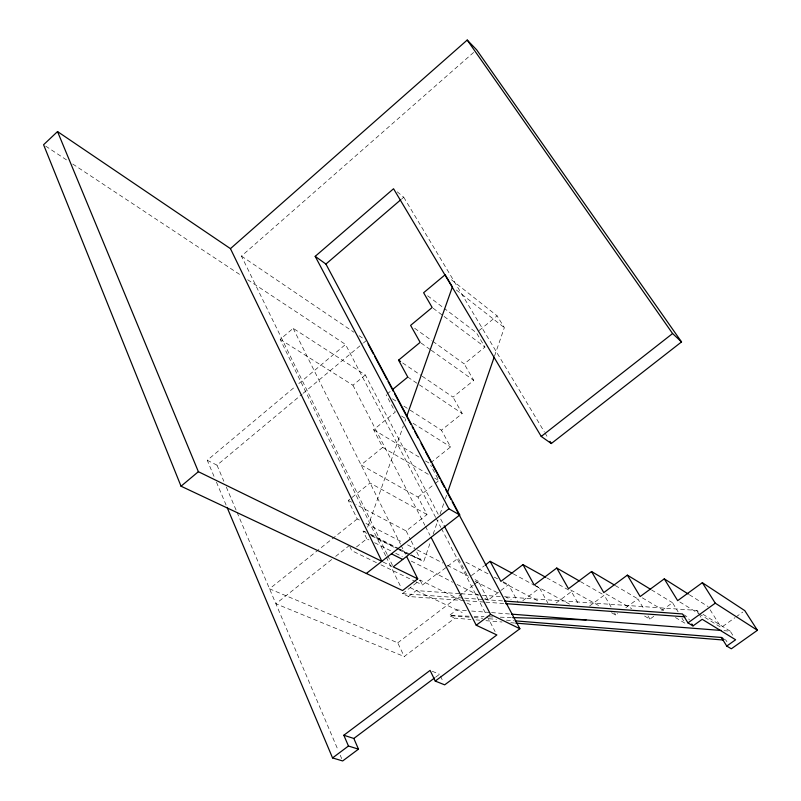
<?xml version="1.0" encoding="UTF-8"?>
<svg xmlns="http://www.w3.org/2000/svg" width="801" height="801" viewBox="0 0 801 801"><rect width="100%" height="100%" fill="white"/><g stroke="black" fill="none" stroke-linecap="round" stroke-linejoin="round"><path stroke-width="0.6" stroke-dasharray="4 3" d="M411.574 555.694L423.809 561.291L430.728 541.226M433.161 534.147L438.047 519.989M440.079 514.092L444.955 499.924M445.366 498.753L446.588 495.208M494.577 355.964L504.34 327.649L497.121 315.844L449.081 277.867M367.609 527.208L403.354 425.902M405.016 421.196L405.847 418.833M387.193 554.522L241.451 256.09L473.812 52.275M401.842 198.848L403.734 197.216L397.256 191.829M385.641 555.794L280.18 339.384L293.166 328.34L365.336 374.968L438.387 514.643M214.017 476.375L207.249 460.285L294.988 386.803M298.803 383.599L345.531 344.46L435.634 517.426M207.249 460.285L217.001 465.171L302.167 394.102M303.118 393.301L362.442 343.789M363.404 342.998L366.267 340.595M280.18 339.384L352.931 385.231L365.336 374.968M387.093 394.012L390.848 390.938M479.238 330.443L497.121 315.844M428.265 474.322L382.708 447.399L373.646 429.706L395.293 412.084L386.152 394.783M432.86 341.366L464.22 363.904L484.945 347.083L476.415 332.745L444.545 308.595M382.708 447.399L361.021 464.93L418.002 497.081L427.033 514.532L406.157 530.943L355.944 504.47M422.177 376.2L452.996 397.126L473.751 380.385L464.22 363.904M359.399 520.059L357.216 518.938L348.305 500.445L351.128 498.172M352.08 497.411L370.022 483.013L427.033 514.532M410.142 410.142L441.421 430.177L462.217 413.516L452.996 397.126M357.216 518.938L269.536 588.815L397.747 642.833L404.235 656.54L454.818 618.152L470.988 619.473M430.708 462.748L450.583 446.918L441.421 430.177M331.704 559.509L275.884 603.754L404.235 656.54M335.629 556.405L349.336 545.541M418.002 497.081L434.112 484.335M435.063 483.584L438.858 480.59L432.039 467.774M356.465 546.963L366.788 538.793L369.011 539.914M464.6 600.62L408.56 596.495L402.482 593.651L420.054 580.074L461.626 600.38M415.759 581.716L422.497 584.98L436.815 573.937L452.625 582.237M437.066 574.427L446.678 567.008M447.639 566.267L458.222 558.107L468.525 577.851M408.56 596.495L416.24 590.577L459.864 593.661M471.469 575.599L484.245 565.826M397.747 642.833L473.431 585.09M474.412 584.34L478.357 581.336L488.199 600.079L508.565 584.66L518.247 602.622M522.773 600.71L539.584 588.074L547.884 603.093M435.544 677.235L439.529 674.252L443.133 681.671M556.044 603.073L571.453 591.579L579.063 604.995M589.456 606.097L604.204 595.183L611.513 607.759M611.483 612.705L615.779 615.098L617.791 613.626M625.821 607.729L637.866 598.888L644.224 609.531M644.565 616.039L649.931 619.123L654.838 615.548M661.706 610.552L672.5 602.692L678.157 611.944M698.913 613.746L721.23 627.513L734.978 617.671M735.959 616.97L742.827 612.054M469.156 616.189L449.251 615.548L456.71 609.881L466.663 610.652M474.132 616.349L484.074 616.67M489.051 616.83L492.785 616.95M500.245 617.181L511.438 617.541M461.106 593.751L481.051 595.153M482.302 595.243L500.995 596.565M505.982 596.915L696.7 610.402L698.792 611.704M402.482 593.651L463.459 598.077M464.7 598.167L483.373 599.518M484.615 599.609L503.278 600.96M465.852 600.71L484.535 602.082M485.776 602.172L504.46 603.553M471.639 611.043L490.292 612.495M491.534 612.585L510.187 614.037M723.994 630.677L730.202 631.158L733.215 635.934M469.136 617.15L449.251 615.548L454.818 618.152M474.102 617.551L482.803 618.252M489.021 618.752L496.47 619.353M506.412 620.154L513.872 620.745M475.964 619.874L479.699 620.184M485.917 620.685L502.087 622.007M510.798 622.707L514.522 623.018M366.788 538.793L363.083 531.113L365.947 531.924M417.671 558.177L410.122 555.403M432.2 671.258L439.529 674.252M365.006 532.545L366.938 533.346M410.192 587.694L462.247 612.515M376.46 562.652L351.769 550.677L349.827 546.562M380.956 564.835L414.638 581.166M383.008 561.982L391.989 566.367M467.243 603.123L471.739 605.316M374.568 542.698L391.248 551.068M395.694 553.301L402.362 556.645M411.253 561.111L436.815 573.937M457.071 584.46L478.197 595.063M484.865 598.407L488.199 600.079M371.604 535.899L398.017 549.276M399.118 549.836L409.021 554.853M370.763 534.367L399.018 548.705M400.12 549.266L409.992 554.282M411.093 554.833L423.809 561.291M363.083 531.113L365.016 532.084M369.832 534.527L396.195 547.894M397.296 548.455L407.178 553.471M475.083 581.226L499.133 593.571M504.6 596.385L511.168 599.749M365.957 523.433L403.103 542.567M407.469 544.82L415.118 548.755M417.331 549.907L442.853 563.043M447.288 565.336L468.375 576.189M475.033 579.624L478.357 581.336M465.882 562.142L488.87 574.267M494.337 577.151L497.621 578.883M503.098 581.776L508.565 584.66M348.305 500.445L351.579 502.167M503.088 582.537L539.293 601.601M535.298 585.601L570.472 604.645M513.211 573.806L534.087 585.1M535.188 585.691L539.584 588.074M570.632 589.947L600.73 606.717M546.672 577.801L571.453 591.579M580.475 581.606L604.204 595.183M605.936 593.821L631.689 608.63M434.623 478.087L438.858 480.59M615.238 585.521L637.866 598.888M642.302 597.826L663.689 610.542M675.443 617.531L685.065 623.258L681.921 618.112M373.646 429.706L419.173 457.121M425.521 460.945L429.757 463.499L431.469 466.703M683.483 614.567L687.548 617.02L689.371 619.984M724.134 639.128L725.976 640.239L727.769 643.093M651.503 589.876L672.5 602.692M679.789 601.952L697.851 613.095M702.978 614.297L730.202 631.158M401.551 416.029L406.768 419.313M413.026 423.258L450.583 446.918M689.331 594.712L708.124 606.607M392.41 398.788L396.585 401.461M403.884 406.137L409.091 409.481M45.667 146.112L68.566 161.261M72.731 164.025L241.411 275.594M247.659 279.729L345.531 344.46M407.769 377.081L462.217 413.516M241.451 256.09L353.892 332.215M359.048 335.709L364.205 339.203M402.663 362.943L421.156 375.499M421.156 343.078L430.257 349.536M431.268 350.247L473.751 380.385M414.658 328.28L431.849 340.645M433.151 308.245L443.113 315.714M444.114 316.455L484.945 347.083M427.604 295.759L443.544 307.834M456.32 289.982L504.34 327.649M710.087 609.751L721.23 627.513M696.7 610.402L699.143 614.357M699.754 615.338L700.985 617.311M403.734 197.216L544.259 431.739M544.9 432.81L548.104 438.167M648.029 615.919L649.931 619.123M614.567 613.005L615.779 615.098M440.71 519.078L443.604 524.625M436.215 518.537L440.83 527.408M441.411 528.52L486.457 614.998M487.038 616.109L495.128 631.629M352.931 385.231L424.85 525.236M425.421 526.337L429.987 535.228M406.157 530.943L410.633 539.854M411.193 540.965L414.558 547.644M416.72 551.959L421.016 560.48M420.054 580.074L422.497 584.98M293.166 328.34L400.49 544.169M401.041 545.291L405.486 554.232M387.744 555.654L392.68 565.746M386.192 556.915L400.941 587.183M217.001 465.171L223.849 481.281M226.293 487.038L236.565 511.208M237.056 512.35L338.272 750.587M340.225 755.193L341.687 758.647M216.44 482.112L226.112 505.101"/><path stroke-width="1.2" d="M447.399 492.845L494.167 357.146M406.678 416.48L452.395 286.908L445.156 274.763L423.619 292.735L432.16 307.494L410.613 325.376L420.145 342.357L398.558 360.16L407.769 377.081L392.73 389.396M57.522 131.574L198.378 471.699L381.847 561.311L230.448 248.64L57.522 131.574L43.584 144.741L181.036 486.207L402.583 590.547L417.721 578.833L406.608 556.475M230.448 248.64L467.213 40.05L476.635 49.802L681.531 341.927L551.318 443.524L541.236 436.455L393.551 188.746L315.194 256.35L448.89 508.795L459.744 514.973L393.221 566.868L417.721 578.833M315.194 256.35L325.917 264.06L400.89 199.659M181.036 486.207L198.378 471.699M366.327 573.476L448.89 508.795M541.236 436.455L672.59 333.546L681.531 341.927M485.226 565.075L490.132 561.321L512.109 573.206M545.591 577.201L522.963 564.625L500.895 581.376L490.132 561.321M431.128 537.451L476.225 625.231L490.572 614.417L519.879 628.735L444.675 684.845L435.243 681.07L430.097 670.397L343.829 735.248L348.465 746.021L358.478 749.155L342.668 760.95L332.555 757.926L227.084 507.403M579.393 580.985L556.745 568.029L534.197 585.01L522.963 564.625M343.829 735.248L353.832 738.462L434.553 677.986M332.555 757.926L348.465 746.021M435.243 681.07L496.86 634.953L476.225 625.231M614.167 584.89L591.528 571.524L568.48 588.745L556.745 568.029M650.452 589.236L627.363 575.138L603.784 592.59L591.528 571.524M688.289 594.052L664.279 578.853L640.169 596.555L627.363 575.138M515.113 620.845L721.381 637.456L726.747 646.067L731.333 648.8L757.416 630.287L744.79 610.642L702.337 582.687L677.666 600.64L664.279 578.853M504.52 601.05L682.472 613.946L687.949 622.888L715.273 603.173L757.416 630.287M687.949 622.888L693.015 625.911L702.207 619.293L735.618 639.759L726.747 646.067M512.68 617.581L586.052 619.944M505.701 603.644L685.055 616.83M511.438 614.137L721.501 630.477M515.774 623.118L723.493 640.039M391.419 553.821L402.713 559.458M721.381 637.456L723.213 638.567M398.558 360.16L400.61 361.551M467.213 40.05L672.59 333.546M702.337 582.687L715.273 603.173M691.794 623.939L693.015 625.911M550.027 441.381L551.318 443.524M325.917 264.06L459.744 514.973M368.039 343.909L373.336 353.842M374.508 356.055L386.873 379.233M388.044 381.446L393.341 391.379M394.523 393.591L411.003 424.5M412.175 426.713L413.356 428.915M414.528 431.128L418.062 437.746M421.006 443.263L424.54 449.892M425.711 452.104L431.008 462.037M432.19 464.24L439.839 478.597M441.011 480.8L444.545 487.429M445.726 489.631L451.023 499.574M452.195 501.776L519.879 628.735M444.185 525.736L490.572 614.417M353.832 738.462L358.478 749.155"/></g></svg>
